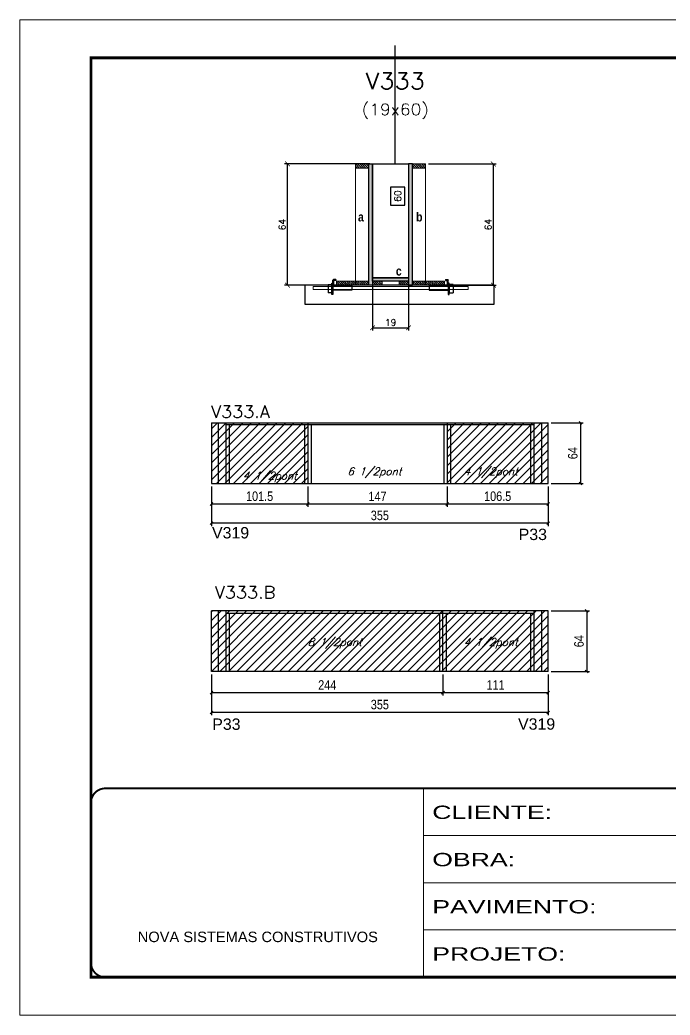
# Model space of a CAD drawing. Extents: x 137137 to 143418, y 10464 to 34486.
# Drawn here: x 137137 to 137823, y 21950 to 23000 of the extents above; entities that cross this region are included whole.
import ezdxf
from ezdxf.enums import TextEntityAlignment as Align

# ---------------------------------------------------------------- set-up
doc = ezdxf.new("R2010")
doc.units = 0
for name, pattern in [('CONTINUO', [0]), ('DASHED', [0.75, 0.5, -0.25]), ('HIDDEN', [0.375, 0.25, -0.125])]:
    doc.linetypes.add(name, pattern=pattern)
for name, color, linetype in [('5', 5, 'Continuous'), ('barrote', 251, 'Continuous'), ('COTA', 241, 'Continuous'), ('Cota Seção (2x)', 4, 'Continuous'), ('detalhes', 4, 'Continuous'), ('Painéis', 200, 'Continuous'), ('presilha', 1, 'Continuous'), ('SARR_2.2x7', 40, 'Continuous'), ('SARR_3.5x7', 81, 'Continuous'), ('texto', 7, 'Continuous'), ('Texto de Titulo', 7, 'Continuous'), ('Texto Qtd Sarr', 242, 'Continuous')]:
    doc.layers.add(name, color=color, linetype=linetype)
for name, color, linetype, lineweight in [('CONCRETO', 251, 'Continuous', 25), ('Folhas', 255, 'Continuous', 9), ('Hachura', 251, 'Continuous', 9), ('Madeira', 126, 'Continuous', 18), ('SARRAFO DE PRESSAO', 251, 'DASHED', 9), ('SCO-___-LAJ', 2, 'Continuous', 0), ('Texto Seção', 7, 'Continuous', 15)]:
    doc.layers.add(name, color=color, linetype=linetype, lineweight=lineweight)
doc.styles.add('ARIAL', font='arial.ttf')
doc.styles.add('COTA TECNICA', font='techl___.ttf', dxfattribs={"height": 10})
doc.styles.add('REGUA-120', font='ROMANS.shx', dxfattribs={"height": 15})
doc.styles.add('Romans', font='romans.shx')
doc.styles.get("Standard").update_dxf_attribs({"font": 'arial.ttf'})
doc.styles.add('TECNICA', font='techb___.ttf', dxfattribs={"height": 10})
doc.styles.add('Tecnologia', font='')
doc.styles.get('Tecnologia').set_extended_font_data('Forgotten Futurist')
doc.dimstyles.new('Cota Seção (2x)', dxfattribs={"dimtxt": 7, "dimasz": 5, "dimexe": 3, "dimexo": 3, "dimgap": 2, "dimtad": 3, "dimdec": 1, "dimlfac": 0.5, "dimzin": 12, "dimdsep": 46, "dimtxsty": 'Romans', "dimblk": 'ARCHTICK', "dimcen": 0, "dimclrd": 4, "dimclre": 4, "dimclrt": 1, "dimadec": 1, "dimazin": 3, "dimtfac": 1, "dimtdec": 1, "dimtmove": 0, "dimatfit": 3, "dimldrblk": 'OBLIQUE', "dimfxl": 1, "dimtolj": 1, "dimtzin": 12, "dimarcsym": 0})
doc.dimstyles.new('Cota Seção interna', dxfattribs={"dimtxt": 7, "dimasz": 6, "dimexe": 0.18, "dimexo": 2, "dimgap": -4, "dimtad": 3, "dimdec": 1, "dimlfac": 0.5, "dimzin": 12, "dimdsep": 46, "dimtxsty": 'Romans', "dimblk": 'ARCHTICK', "dimcen": 0.09, "dimse1": 1, "dimse2": 1, "dimsd1": 1, "dimsd2": 1, "dimclrd": 180, "dimclre": 5, "dimclrt": 1, "dimadec": 0, "dimazin": 3, "dimtfac": 1, "dimtdec": 1, "dimtofl": 0, "dimtmove": 0, "dimatfit": 3, "dimldrblk": 'ARCHTICK', "dimfxl": 1, "dimtolj": 1, "dimtzin": 0, "dimarcsym": 0})
doc.dimstyles.new('PAINEL', dxfattribs={"dimtxt": 10, "dimasz": 3, "dimexe": 3, "dimexo": 3, "dimgap": 3, "dimtad": 1, "dimdec": 1, "dimzin": 12, "dimdsep": 46, "dimtxsty": 'COTA TECNICA', "dimblk1": 'OBLIQUE', "dimblk2": 'OBLIQUE', "dimsah": 1, "dimcen": 0.9, "dimclrd": 4, "dimclre": 4, "dimclrt": 240, "dimadec": 1, "dimazin": 3, "dimtfac": 1, "dimtdec": 1, "dimtmove": 0, "dimatfit": 3, "dimfxl": 1, "dimtolj": 1, "dimtzin": 12, "dimarcsym": 0})
pattern_1 = [(315, (160465.6933, 14490.4116), (1.12253202, 1.12253202), [])]
pattern_2 = [(315, (160465.6933, 14416.8116), (1.12253202, 1.12253202), [])]
pattern_3 = [(45, (-4768.5, -8026.9955), (-4.49012806, 4.49012806), [])]
pattern_4 = [(45, (-3183.5, -8026.9955), (-4.49012806, 4.49012806), [])]

# ---------------------------------------------------------------- blocks, each defined once
blk = doc.blocks.new('9999999999')
at = {"color": 30, "linetype": 'CONTINUO'}
for p, q in [((98564.6, 34230.2), (98564.6, 34429.4)), ((98564.6, 34379.6), (99584, 34379.6)), ((98564.6, 34329.8), (99488, 34329.8)), ((98564.6, 34280), (99488, 34280))]:
    blk.add_line(p, q, dxfattribs=at)
at = {"color": 30, "linetype": 'CONTINUO', "const_width": 2}
blk.add_lwpolyline([(99584, 34230.2), (99584, 34414.4, 0.414214), (99569, 34429.4), (98229, 34429.4, 0.414214), (98214, 34414.4), (98214, 34245.2, 0.414214), (98229, 34230.2), (99584, 34230.2)], format="xyb", dxfattribs=at)
at = {"layer": 'Folhas'}
blk.add_lwpolyline([(98139, 34190.2), (99624, 34190.2), (99624, 35240.2), (98139, 35240.2)], close=True, dxfattribs=at)
at = {"layer": 'Folhas', "color": 30, "const_width": 3}
blk.add_lwpolyline([(98214, 34230.2), (99584, 34230.2), (99584, 35200.2), (98214, 35200.2)], close=True, dxfattribs=at)
at = {"color": 7, "linetype": 'Continuous', "ltscale": 5, "style": 'ARIAL'}
blk.add_text('NOVA SISTEMAS CONSTRUTIVOS', height=11.059, dxfattribs=at).set_placement((98263.2, 34267.2))
at = {"layer": 'Folhas', "color": 7, "style": 'Tecnologia', "width": 1.5}
for s, p in [('CLIENTE:', (98573.7, 34397.2)), ('OBRA:', (98573.7, 34347.3)), ('PAVIMENTO:', (98573.7, 34297.5)), ('PROJETO:', (98573.7, 34247.7))]:
    blk.add_text(s, height=14, dxfattribs=at).set_placement(p)
blk = doc.blocks.new('_Oblique')
at = {"color": 0, "linetype": 'ByBlock', "lineweight": -2}
blk.add_line((-0.5, -0.5), (0.5, 0.5), dxfattribs=at)
blk = doc.blocks.new('*D1184')
at = {"layer": 'COTA', "color": 4, "linetype": 'ByBlock', "lineweight": -2, "transparency": 16777216}
for p, q in [((137697.3, 22574.9), (137731.3, 22574.9)), ((137728.3, 22574.9), (137728.3, 22510.9)), ((137697.3, 22510.9), (137731.3, 22510.9))]:
    blk.add_line(p, q, dxfattribs=at)
at = {"layer": 'Defpoints', "color": 0, "linetype": 'ByBlock', "transparency": 16777216}
for p in [(137694.3, 22574.9), (137694.3, 22510.9), (137728.3, 22510.9)]:
    blk.add_point(p, dxfattribs=at)
at = {"layer": 'COTA', "color": 4, "linetype": 'ByBlock', "lineweight": -2, "transparency": 16777216, "xscale": 3, "yscale": 3, "zscale": 3}
for p, rotation in [((137728.3, 22574.9), 90), ((137728.3, 22510.9), 270)]:
    blk.add_blockref('_Oblique', p, dxfattribs=dict(at, rotation=rotation))
at = {"layer": 'COTA', "color": 240, "linetype": 'ByBlock', "transparency": 16777216, "insert": (137720.2, 22542.9), "char_height": 10, "attachment_point": 5, "rotation": 90, "style": 'COTA TECNICA'}
blk.add_mtext('\\A1;64', dxfattribs=at)
blk = doc.blocks.new('*D1185')
at = {"layer": 'COTA', "color": 4, "linetype": 'ByBlock', "lineweight": -2, "transparency": 16777216}
for p, q in [((137583.3, 22309.5), (137583.3, 22287.2)), ((137694.3, 22309.5), (137694.3, 22287.2)), ((137694.3, 22290.2), (137583.3, 22290.2))]:
    blk.add_line(p, q, dxfattribs=at)
at = {"layer": 'Defpoints', "color": 0, "linetype": 'ByBlock', "transparency": 16777216}
for p in [(137583.3, 22312.5), (137694.3, 22312.5), (137583.3, 22290.2)]:
    blk.add_point(p, dxfattribs=at)
at = {"layer": 'COTA', "color": 4, "linetype": 'ByBlock', "lineweight": -2, "transparency": 16777216, "xscale": 3, "yscale": 3, "zscale": 3, "rotation": 180}
blk.add_blockref('_Oblique', (137583.3, 22290.2), dxfattribs=at)
at = {"layer": 'COTA', "color": 4, "linetype": 'ByBlock', "lineweight": -2, "transparency": 16777216, "xscale": 3, "yscale": 3, "zscale": 3}
blk.add_blockref('_Oblique', (137694.3, 22290.2), dxfattribs=at)
at = {"layer": 'COTA', "color": 240, "linetype": 'ByBlock', "transparency": 16777216, "insert": (137638.8, 22298.3), "char_height": 10, "attachment_point": 5, "style": 'COTA TECNICA'}
blk.add_mtext('\\A1;111', dxfattribs=at)
blk = doc.blocks.new('*D1186')
at = {"layer": 'COTA', "color": 4, "linetype": 'ByBlock', "lineweight": -2, "transparency": 16777216}
for p, q in [((137339.3, 22309.5), (137339.3, 22287.2)), ((137583.3, 22309.5), (137583.3, 22287.2)), ((137583.3, 22290.2), (137339.3, 22290.2))]:
    blk.add_line(p, q, dxfattribs=at)
at = {"layer": 'Defpoints', "color": 0, "linetype": 'ByBlock', "transparency": 16777216}
for p in [(137339.3, 22312.5), (137583.3, 22312.5), (137339.3, 22290.2)]:
    blk.add_point(p, dxfattribs=at)
at = {"layer": 'COTA', "color": 4, "linetype": 'ByBlock', "lineweight": -2, "transparency": 16777216, "xscale": 3, "yscale": 3, "zscale": 3, "rotation": 180}
blk.add_blockref('_Oblique', (137339.3, 22290.2), dxfattribs=at)
at = {"layer": 'COTA', "color": 4, "linetype": 'ByBlock', "lineweight": -2, "transparency": 16777216, "xscale": 3, "yscale": 3, "zscale": 3}
blk.add_blockref('_Oblique', (137583.3, 22290.2), dxfattribs=at)
at = {"layer": 'COTA', "color": 240, "linetype": 'ByBlock', "transparency": 16777216, "insert": (137461.3, 22298.3), "char_height": 10, "attachment_point": 5, "style": 'COTA TECNICA'}
blk.add_mtext('\\A1;244', dxfattribs=at)
blk = doc.blocks.new('*D1187')
at = {"layer": 'COTA', "color": 4, "linetype": 'ByBlock', "lineweight": -2, "transparency": 16777216}
for p, q in [((137697.3, 22376.5), (137737.9, 22376.5)), ((137734.9, 22376.5), (137734.9, 22312.5)), ((137697.3, 22312.5), (137737.9, 22312.5))]:
    blk.add_line(p, q, dxfattribs=at)
at = {"layer": 'Defpoints', "color": 0, "linetype": 'ByBlock', "transparency": 16777216}
for p in [(137694.3, 22376.5), (137694.3, 22312.5), (137734.9, 22312.5)]:
    blk.add_point(p, dxfattribs=at)
at = {"layer": 'COTA', "color": 4, "linetype": 'ByBlock', "lineweight": -2, "transparency": 16777216, "xscale": 3, "yscale": 3, "zscale": 3}
for p, rotation in [((137734.9, 22376.5), 90), ((137734.9, 22312.5), 270)]:
    blk.add_blockref('_Oblique', p, dxfattribs=dict(at, rotation=rotation))
at = {"layer": 'COTA', "color": 240, "linetype": 'ByBlock', "transparency": 16777216, "insert": (137726.8, 22344.5), "char_height": 10, "attachment_point": 5, "rotation": 90, "style": 'COTA TECNICA'}
blk.add_mtext('\\A1;64', dxfattribs=at)
blk = doc.blocks.new('_ArchTick')
at = {"color": 0, "linetype": 'ByBlock', "const_width": 0.15}
blk.add_lwpolyline([(-0.5, -0.5), (0.5, 0.5)], dxfattribs=at)
blk = doc.blocks.new('*D1188')
at = {"layer": 'COTA', "color": 4, "lineweight": -2, "transparency": 16777216}
for p, q in [((137506.1, 22848.1), (137416.4, 22848.1)), ((137419.4, 22720.1), (137419.4, 22848.1)), ((137468.1, 22720.1), (137416.4, 22720.1))]:
    blk.add_line(p, q, dxfattribs=at)
at = {"layer": 'Defpoints', "color": 0, "transparency": 16777216}
for p in [(137419.4, 22848.1), (137509.1, 22848.1), (137471.1, 22720.1)]:
    blk.add_point(p, dxfattribs=at)
at = {"layer": 'COTA', "color": 4, "lineweight": -2, "transparency": 16777216, "xscale": 5, "yscale": 5, "zscale": 5}
for p, rotation in [((137419.4, 22848.1), 90), ((137419.4, 22720.1), 270)]:
    blk.add_blockref('_ArchTick', p, dxfattribs=dict(at, rotation=rotation))
at = {"layer": 'COTA', "color": 1, "transparency": 16777216, "insert": (137413.9, 22784.1), "char_height": 7, "attachment_point": 5, "rotation": 90, "style": 'Romans'}
blk.add_mtext('\\A1;64', dxfattribs=at)
blk = doc.blocks.new('*D1189')
at = {"layer": 'COTA', "color": 4, "lineweight": -2, "transparency": 16777216}
for p, q in [((137568.1, 22848.1), (137639.5, 22848.1)), ((137636.5, 22720.1), (137636.5, 22848.1)), ((137588.1, 22720.1), (137639.5, 22720.1))]:
    blk.add_line(p, q, dxfattribs=at)
at = {"layer": 'Defpoints', "color": 0, "transparency": 16777216}
for p in [(137565.1, 22848.1), (137636.5, 22848.1), (137585.1, 22720.1)]:
    blk.add_point(p, dxfattribs=at)
at = {"layer": 'COTA', "color": 4, "lineweight": -2, "transparency": 16777216, "xscale": 5, "yscale": 5, "zscale": 5}
for p, rotation in [((137636.5, 22848.1), 90), ((137636.5, 22720.1), 270)]:
    blk.add_blockref('_ArchTick', p, dxfattribs=dict(at, rotation=rotation))
at = {"layer": 'COTA', "color": 1, "transparency": 16777216, "insert": (137631, 22784.1), "char_height": 7, "attachment_point": 5, "rotation": 90, "style": 'Romans'}
blk.add_mtext('\\A1;64', dxfattribs=at)
blk = doc.blocks.new('*D1190')
at = {"layer": 'Cota Seção (2x)', "color": 180, "lineweight": -2, "transparency": 16777216}
for p, q in [((137543.1, 22823.6), (137528.1, 22823.6)), ((137528.1, 22823.6), (137528.1, 22804.6)), ((137543.1, 22804.6), (137543.1, 22823.6)), ((137528.1, 22804.6), (137543.1, 22804.6))]:
    blk.add_line(p, q, dxfattribs=at)
at = {"layer": 'Defpoints', "color": 0, "transparency": 16777216}
for p in [(137547.1, 22848.1), (137547.1, 22848.1), (137547.1, 22728.1)]:
    blk.add_point(p, dxfattribs=at)
at = {"layer": 'Cota Seção (2x)', "color": 1, "transparency": 16777216, "insert": (137535.6, 22814.1), "char_height": 7, "attachment_point": 5, "rotation": 90, "style": 'Romans'}
blk.add_mtext('\\A1;60', dxfattribs=at)
blk = doc.blocks.new('titulo1')
at = {"layer": 'Defpoints', "color": 252, "linetype": 'HIDDEN', "ltscale": 2}
blk.add_line((0, 0), (0, 125), dxfattribs=at)
at = {"layer": 'Defpoints', "style": 'Romans', "oblique": 15}
blk.add_attdef('FOLHA', text='', height=10, dxfattribs=at).set_placement((0, 15.6), align=Align.MIDDLE_CENTER)
at = {"layer": 'Texto Qtd Sarr', "color": 3, "style": 'Romans', "oblique": 15}
for tag, height, p in [('TITULO', 17, (0, 71.4)), ('SEÇÃO', 12, (0, 41.5))]:
    blk.add_attdef(tag, text='', height=height, dxfattribs=at).set_placement(p, align=Align.MIDDLE_CENTER)
blk = doc.blocks.new('PRESILHA METÁLICA 1')
at = {"layer": 'presilha'}
for p, q in [((7.5, 10.6), (7.5, 19.9)), ((12, 21), (8.6, 21)), ((9, 11.6), (9, 18.9)), ((12, 19.5), (9.6, 19.5)), ((12, 21), (12, 19.5)), ((0, 13), (6, 13)), ((0, 13), (0, 0)), ((6, 0), (0, 0)), ((6, 15.5), (7.5, 15.5)), ((6, -2.5), (6, 15.5)), ((6, 13), (6, 0)), ((7.5, 15.5), (7.5, -2.5)), ((37.5, 4.1), (7.5, 4.1)), ((37.5, 11), (9.6, 11)), ((37.5, 11), (37.5, 4.1)), ((7.5, -2.5), (6, -2.5))]:
    blk.add_line(p, q, dxfattribs=at)
for centre, radius, start, end in [((8.6, 19.9), 1.14, 90, 180), ((9.6, 18.9), 0.57, 90, 180), ((9.6, 11.6), 0.57, 180, 270)]:
    blk.add_arc(centre, radius, start, end, dxfattribs=at)
blk = doc.blocks.new('*D1191')
at = {"layer": 'COTA', "color": 4, "lineweight": -2, "transparency": 16777216}
for p, q in [((137509.1, 22721.5), (137509.1, 22672.3)), ((137547.1, 22721.5), (137547.1, 22672.3)), ((137509.1, 22675.3), (137547.1, 22675.3))]:
    blk.add_line(p, q, dxfattribs=at)
at = {"layer": 'Defpoints', "color": 0, "transparency": 16777216}
for p in [(137509.1, 22724.5), (137547.1, 22724.5), (137547.1, 22675.3)]:
    blk.add_point(p, dxfattribs=at)
at = {"layer": 'COTA', "color": 4, "lineweight": -2, "transparency": 16777216, "xscale": 5, "yscale": 5, "zscale": 5, "rotation": 180}
blk.add_blockref('_ArchTick', (137509.1, 22675.3), dxfattribs=at)
at = {"layer": 'COTA', "color": 4, "lineweight": -2, "transparency": 16777216, "xscale": 5, "yscale": 5, "zscale": 5}
blk.add_blockref('_ArchTick', (137547.1, 22675.3), dxfattribs=at)
at = {"layer": 'COTA', "color": 1, "transparency": 16777216, "insert": (137528.1, 22680.8), "char_height": 7, "attachment_point": 5, "style": 'Romans'}
blk.add_mtext('\\A1;19', dxfattribs=at)
blk = doc.blocks.new('*D1212')
at = {"layer": 'COTA', "color": 4, "lineweight": -2, "ltscale": 25, "transparency": 16777216}
for p, q in [((137339.3, 22507.9), (137339.3, 22486.3)), ((137440.8, 22507.9), (137440.8, 22486.3)), ((137339.3, 22489.3), (137440.8, 22489.3))]:
    blk.add_line(p, q, dxfattribs=at)
at = {"layer": 'Defpoints', "color": 0, "ltscale": 25, "transparency": 16777216}
for p in [(137339.3, 22510.9), (137440.8, 22510.9), (137440.8, 22489.3)]:
    blk.add_point(p, dxfattribs=at)
at = {"layer": 'COTA', "color": 4, "lineweight": -2, "ltscale": 25, "transparency": 16777216, "xscale": 3, "yscale": 3, "zscale": 3, "rotation": 180}
blk.add_blockref('_Oblique', (137339.3, 22489.3), dxfattribs=at)
at = {"layer": 'COTA', "color": 4, "lineweight": -2, "ltscale": 25, "transparency": 16777216, "xscale": 3, "yscale": 3, "zscale": 3}
blk.add_blockref('_Oblique', (137440.8, 22489.3), dxfattribs=at)
at = {"layer": 'COTA', "color": 240, "ltscale": 25, "transparency": 16777216, "insert": (137390, 22497.4), "char_height": 10, "attachment_point": 5, "style": 'COTA TECNICA'}
blk.add_mtext('\\A1;101.5', dxfattribs=at)
blk = doc.blocks.new('*D1213')
at = {"layer": 'COTA', "color": 4, "lineweight": -2, "ltscale": 25, "transparency": 16777216}
for p, q in [((137440.8, 22507.9), (137440.8, 22486.3)), ((137587.8, 22507.9), (137587.8, 22486.3)), ((137440.8, 22489.3), (137587.8, 22489.3))]:
    blk.add_line(p, q, dxfattribs=at)
at = {"layer": 'Defpoints', "color": 0, "ltscale": 25, "transparency": 16777216}
for p in [(137440.8, 22510.9), (137587.8, 22510.9), (137587.8, 22489.3)]:
    blk.add_point(p, dxfattribs=at)
at = {"layer": 'COTA', "color": 4, "lineweight": -2, "ltscale": 25, "transparency": 16777216, "xscale": 3, "yscale": 3, "zscale": 3, "rotation": 180}
blk.add_blockref('_Oblique', (137440.8, 22489.3), dxfattribs=at)
at = {"layer": 'COTA', "color": 4, "lineweight": -2, "ltscale": 25, "transparency": 16777216, "xscale": 3, "yscale": 3, "zscale": 3}
blk.add_blockref('_Oblique', (137587.8, 22489.3), dxfattribs=at)
at = {"layer": 'COTA', "color": 240, "ltscale": 25, "transparency": 16777216, "insert": (137514.3, 22497.3), "char_height": 10, "attachment_point": 5, "style": 'COTA TECNICA'}
blk.add_mtext('\\A1;147', dxfattribs=at)
blk = doc.blocks.new('*D1214')
at = {"layer": 'COTA', "color": 4, "lineweight": -2, "ltscale": 25, "transparency": 16777216}
for p, q in [((137587.8, 22507.9), (137587.8, 22486.3)), ((137694.3, 22507.9), (137694.3, 22486.3)), ((137587.8, 22489.3), (137694.3, 22489.3))]:
    blk.add_line(p, q, dxfattribs=at)
at = {"layer": 'Defpoints', "color": 0, "ltscale": 25, "transparency": 16777216}
for p in [(137587.8, 22510.9), (137694.3, 22510.9), (137694.3, 22489.3)]:
    blk.add_point(p, dxfattribs=at)
at = {"layer": 'COTA', "color": 4, "lineweight": -2, "ltscale": 25, "transparency": 16777216, "xscale": 3, "yscale": 3, "zscale": 3, "rotation": 180}
blk.add_blockref('_Oblique', (137587.8, 22489.3), dxfattribs=at)
at = {"layer": 'COTA', "color": 4, "lineweight": -2, "ltscale": 25, "transparency": 16777216, "xscale": 3, "yscale": 3, "zscale": 3}
blk.add_blockref('_Oblique', (137694.3, 22489.3), dxfattribs=at)
at = {"layer": 'COTA', "color": 240, "ltscale": 25, "transparency": 16777216, "insert": (137641, 22497.4), "char_height": 10, "attachment_point": 5, "style": 'COTA TECNICA'}
blk.add_mtext('\\A1;106.5', dxfattribs=at)
blk = doc.blocks.new('*D1220')
at = {"layer": 'COTA', "color": 4, "lineweight": -2, "ltscale": 25, "transparency": 16777216}
for p, q in [((137339.3, 22507.9), (137339.3, 22466)), ((137694.3, 22507.9), (137694.3, 22466)), ((137694.3, 22469), (137339.3, 22469))]:
    blk.add_line(p, q, dxfattribs=at)
at = {"layer": 'Defpoints', "color": 0, "ltscale": 25, "transparency": 16777216}
for p in [(137339.3, 22510.9), (137694.3, 22510.9), (137339.3, 22469)]:
    blk.add_point(p, dxfattribs=at)
at = {"layer": 'COTA', "color": 4, "lineweight": -2, "ltscale": 25, "transparency": 16777216, "xscale": 3, "yscale": 3, "zscale": 3, "rotation": 180}
blk.add_blockref('_Oblique', (137339.3, 22469), dxfattribs=at)
at = {"layer": 'COTA', "color": 4, "lineweight": -2, "ltscale": 25, "transparency": 16777216, "xscale": 3, "yscale": 3, "zscale": 3}
blk.add_blockref('_Oblique', (137694.3, 22469), dxfattribs=at)
at = {"layer": 'COTA', "color": 240, "ltscale": 25, "transparency": 16777216, "insert": (137516.8, 22477.2), "char_height": 10, "attachment_point": 5, "style": 'COTA TECNICA'}
blk.add_mtext('\\A1;355', dxfattribs=at)
blk = doc.blocks.new('*D1221')
at = {"layer": 'COTA', "color": 4, "lineweight": -2, "ltscale": 25, "transparency": 16777216}
for p, q in [((137339.3, 22309.5), (137339.3, 22266.3)), ((137694.3, 22309.5), (137694.3, 22266.3)), ((137694.3, 22269.3), (137339.3, 22269.3))]:
    blk.add_line(p, q, dxfattribs=at)
at = {"layer": 'Defpoints', "color": 0, "ltscale": 25, "transparency": 16777216}
for p in [(137339.3, 22312.5), (137694.3, 22312.5), (137339.3, 22269.3)]:
    blk.add_point(p, dxfattribs=at)
at = {"layer": 'COTA', "color": 4, "lineweight": -2, "ltscale": 25, "transparency": 16777216, "xscale": 3, "yscale": 3, "zscale": 3, "rotation": 180}
blk.add_blockref('_Oblique', (137339.3, 22269.3), dxfattribs=at)
at = {"layer": 'COTA', "color": 4, "lineweight": -2, "ltscale": 25, "transparency": 16777216, "xscale": 3, "yscale": 3, "zscale": 3}
blk.add_blockref('_Oblique', (137694.3, 22269.3), dxfattribs=at)
at = {"layer": 'COTA', "color": 240, "ltscale": 25, "transparency": 16777216, "insert": (137516.8, 22277.6), "char_height": 10, "attachment_point": 5, "style": 'COTA TECNICA'}
blk.add_mtext('\\A1;355', dxfattribs=at)

msp = doc.modelspace()

# ---------------------------------------------------------------- hatches: boundary and pattern name
at = {"layer": 'Hachura'}
h = msp.add_hatch(dxfattribs=at)
h.set_pattern_fill('ANSI31', color=256, scale=0.5, angle=270, style=0)
h.set_pattern_definition([(315, (160465.6933, 14540.4116), (1.12253202, 1.12253202), [])])
h.paths.add_polyline_path([(137505.07, 22843.66), (137505.07, 22848.06), (137491.07, 22848.06), (137491.07, 22843.66)])
h = msp.add_hatch(color=256, dxfattribs=at)
h.dxf.hatch_style = 1
h.paths.add_polyline_path([(137505.07, 22848.06), (137509.07, 22848.06), (137509.07, 22720.06), (137505.07, 22720.06)])
h = msp.add_hatch(color=256, dxfattribs=at)
h.dxf.hatch_style = 1
h.paths.add_polyline_path([(137551.06, 22848.06), (137547.06, 22848.06), (137547.07, 22720.06), (137551.07, 22720.06)])
h = msp.add_hatch(dxfattribs=at)
h.set_pattern_fill('ANSI31', color=256, scale=0.5, angle=270, style=0)
h.set_pattern_definition([(315, (160465.703, 14540.4116), (1.12253202, 1.12253202), [])])
h.paths.add_polyline_path([(137551.06, 22843.66), (137551.06, 22848.06), (137565.06, 22848.06), (137565.06, 22843.66)])
h = msp.add_hatch(dxfattribs=at)
h.set_pattern_fill('ANSI31', color=256, scale=0.5, angle=270, style=0)
h.set_pattern_definition(pattern_1)
h.paths.add_polyline_path([(137471.07, 22720.06), (137471.07, 22724.46), (137491.07, 22724.46), (137491.07, 22720.06)])
h = msp.add_hatch(dxfattribs=at)
h.set_pattern_fill('ANSI31', color=256, scale=0.5, angle=270, style=0)
h.set_pattern_definition(pattern_2)
h.paths.add_polyline_path([(137505.07, 22720.06), (137505.07, 22724.46), (137491.07, 22724.46), (137491.07, 22720.06)])
h = msp.add_hatch(color=256, dxfattribs=at)
h.dxf.hatch_style = 1
h.paths.add_polyline_path([(137509.07, 22724.46), (137509.07, 22728.06), (137547.07, 22728.06), (137547.07, 22724.46)])
h = msp.add_hatch(dxfattribs=at)
h.set_pattern_fill('ANSI31', color=256, scale=0.5, angle=270, style=0)
h.set_pattern_definition(pattern_1)
h.paths.add_polyline_path([(137509.07, 22720.06), (137509.07, 22724.46), (137519.07, 22724.46), (137519.07, 22720.06)])
h = msp.add_hatch(dxfattribs=at)
h.set_pattern_fill('ANSI31', color=256, scale=0.5, angle=270, style=0)
h.set_pattern_definition(pattern_1)
h.paths.add_polyline_path([(137547.07, 22720.06), (137547.07, 22724.46), (137537.07, 22724.46), (137537.07, 22720.06)])
h = msp.add_hatch(dxfattribs=at)
h.set_pattern_fill('ANSI31', color=256, scale=0.5, angle=270, style=0)
h.set_pattern_definition(pattern_2)
h.paths.add_polyline_path([(137551.07, 22720.06), (137551.07, 22724.46), (137565.07, 22724.46), (137565.07, 22720.06)])
h = msp.add_hatch(dxfattribs=at)
h.set_pattern_fill('ANSI31', color=256, scale=0.5, angle=270, style=0)
h.set_pattern_definition(pattern_1)
h.paths.add_polyline_path([(137585.07, 22720.06), (137585.07, 22724.46), (137565.07, 22724.46), (137565.07, 22720.06)])
at = {"layer": 'Hachura', "linetype": 'ByBlock'}
h = msp.add_hatch(dxfattribs=at)
h.set_pattern_fill('ANSI31', color=256, scale=2)
h.set_pattern_definition(pattern_4)
h.paths.add_polyline_path([(137339.29, 22574.86), (137339.29, 22510.86), (137440.79, 22510.86), (137440.79, 22574.86)])
h.paths.add_polyline_path([(137364.19, 22509.79), (137431.81, 22509.79), (137437.31, 22525.76), (137369.69, 22525.76)], flags=9)
h = msp.add_hatch(dxfattribs=at)
h.set_pattern_fill('ANSI31', color=256, scale=2)
h.set_pattern_definition(pattern_4)
h.paths.add_polyline_path([(137694.29, 22574.86), (137587.79, 22574.86), (137587.79, 22510.86), (137694.29, 22510.86)])
h.paths.add_polyline_path([(137597.17, 22514.35), (137664.79, 22514.35), (137670.29, 22530.32), (137602.67, 22530.32)], flags=24)
h = msp.add_hatch(dxfattribs=at)
h.set_pattern_fill('ANSI31', color=256, scale=2)
h.set_pattern_definition(pattern_3)
h.paths.add_polyline_path([(137583.29, 22376.46), (137339.29, 22376.46), (137339.29, 22312.46), (137583.29, 22312.46)])
h.paths.add_polyline_path([(137432.9, 22334.26), (137500.52, 22334.26), (137506.02, 22350.23), (137438.4, 22350.23)], flags=24)
h = msp.add_hatch(dxfattribs=at)
h.set_pattern_fill('ANSI31', color=256, scale=2)
h.set_pattern_definition(pattern_3)
h.paths.add_polyline_path([(137583.29, 22376.46), (137583.29, 22312.46), (137694.29, 22312.46), (137694.29, 22376.46)])
h.paths.add_polyline_path([(137597.1, 22334.26), (137664.72, 22334.26), (137670.22, 22350.23), (137602.6, 22350.23)], flags=24)

# ---------------------------------------------------------------- linework, layer by layer
at = {"layer": 'barrote'}
msp.add_lwpolyline([(137437.62, 22700.06), (137637.2, 22700.06), (137637.2, 22720.06), (137437.62, 22720.06)], close=True, dxfattribs=at)
at = {"layer": 'CONCRETO'}
msp.add_lwpolyline([(137509.07, 22848.06), (137509.07, 22848.06), (137509.07, 22848.06), (137509.07, 22848.06), (137547.07, 22848.06), (137547.07, 22848.06), (137547.07, 22848.06), (137547.07, 22728.06), (137509.07, 22728.06), (137509.07, 22848.06)], close=True, dxfattribs=at)
at = {"layer": 'Madeira'}
for points in [[(137505.07, 22843.66), (137505.07, 22848.06), (137491.07, 22848.06), (137491.07, 22843.66)], [(137505.07, 22848.06), (137491.07, 22848.06), (137491.07, 22720.06), (137505.07, 22720.06)], [(137551.06, 22843.66), (137551.06, 22848.06), (137565.06, 22848.06), (137565.06, 22843.66)], [(137551.06, 22848.06), (137565.06, 22848.06), (137565.07, 22720.06), (137551.07, 22720.06)], [(137471.07, 22720.06), (137471.07, 22724.46), (137491.07, 22724.46), (137491.07, 22720.06)], [(137505.07, 22720.06), (137505.07, 22724.46), (137491.07, 22724.46), (137491.07, 22720.06)], [(137509.07, 22720.06), (137509.07, 22724.46), (137519.07, 22724.46), (137519.07, 22720.06)], [(137547.07, 22720.06), (137547.07, 22724.46), (137537.07, 22724.46), (137537.07, 22720.06)], [(137551.07, 22720.06), (137551.07, 22724.46), (137565.07, 22724.46), (137565.07, 22720.06)], [(137585.07, 22720.06), (137585.07, 22724.46), (137565.07, 22724.46), (137565.07, 22720.06)]]:
    msp.add_lwpolyline(points, close=True, dxfattribs=at)
at = {"layer": 'Painéis', "linetype": 'ByBlock'}
for p, q in [((137339.29, 22574.86), (137440.79, 22574.86)), ((137339.29, 22574.86), (137339.29, 22510.86)), ((137440.79, 22574.86), (137467.79, 22574.86)), ((137440.79, 22574.86), (137440.79, 22510.86)), ((137467.79, 22574.86), (137535.29, 22574.86)), ((137467.79, 22574.86), (137467.79, 22574.86)), ((137535.29, 22574.86), (137560.79, 22574.86)), ((137560.79, 22574.86), (137587.79, 22574.86)), ((137560.79, 22574.86), (137560.79, 22574.86)), ((137587.79, 22574.86), (137694.29, 22574.86)), ((137587.79, 22574.86), (137587.79, 22510.86)), ((137694.29, 22510.86), (137694.29, 22574.86)), ((137339.29, 22510.86), (137694.29, 22510.86)), ((137694.29, 22376.46), (137339.29, 22376.46)), ((137339.29, 22312.46), (137339.29, 22376.46)), ((137583.29, 22312.46), (137583.29, 22376.46)), ((137694.29, 22312.46), (137694.29, 22376.46)), ((137694.29, 22312.46), (137339.29, 22312.46))]:
    msp.add_line(p, q, dxfattribs=at)
at = {"layer": 'Painéis'}
for points in [[(137505.07, 22848.06), (137509.07, 22848.06), (137509.07, 22720.06), (137505.07, 22720.06)], [(137551.06, 22848.06), (137547.06, 22848.06), (137547.07, 22720.06), (137551.07, 22720.06)], [(137509.07, 22724.46), (137509.07, 22728.06), (137547.07, 22728.06), (137547.07, 22724.46)]]:
    msp.add_lwpolyline(points, close=True, dxfattribs=at)
at = {"layer": 'SARR_2.2x7', "linetype": 'Continuous'}
for p, q in [((137346.29, 22574.86), (137346.29, 22510.86)), ((137440.79, 22572.65), (137354.29, 22572.65)), ((137587.79, 22572.65), (137440.79, 22572.65)), ((137679.29, 22572.65), (137587.79, 22572.65)), ((137687.29, 22574.86), (137687.29, 22510.86)), ((137346.29, 22376.46), (137346.29, 22312.46)), ((137687.29, 22376.46), (137687.29, 22312.46)), ((137354.29, 22374.26), (137583.29, 22374.26)), ((137583.29, 22374.26), (137679.29, 22374.26))]:
    msp.add_line(p, q, dxfattribs=at)
at = {"layer": 'SARR_3.5x7'}
for p, q in [((137354.29, 22574.86), (137354.29, 22510.86)), ((137357.79, 22572.66), (137357.79, 22510.86)), ((137437.29, 22572.65), (137437.29, 22510.85)), ((137440.79, 22574.85), (137440.79, 22510.86)), ((137444.29, 22572.65), (137444.29, 22510.85)), ((137584.29, 22572.65), (137584.29, 22510.86)), ((137587.79, 22574.85), (137587.79, 22510.86)), ((137591.29, 22572.65), (137591.29, 22510.86)), ((137675.79, 22572.66), (137675.79, 22510.86)), ((137679.29, 22574.86), (137679.29, 22510.86)), ((137354.29, 22376.46), (137354.29, 22312.46)), ((137679.29, 22376.46), (137679.29, 22312.46)), ((137357.79, 22374.27), (137357.79, 22312.46)), ((137579.79, 22374.26), (137579.79, 22312.46)), ((137586.79, 22374.26), (137586.79, 22312.46)), ((137675.79, 22374.26), (137675.79, 22312.46))]:
    msp.add_line(p, q, dxfattribs=at)
at = {"layer": 'SCO-___-LAJ', "color": 1}
msp.add_lwpolyline([(137446.62, 22718.72), (137609.88, 22718.72), (137609.88, 22715.52), (137446.62, 22715.52)], close=True, dxfattribs=at)

# ---------------------------------------------------------------- block references
at = {"layer": 'presilha', "yscale": 0.6666666666666666, "zscale": 0.6666666666666666}
for p, xscale in [((137462.21, 22712.09), 0.6666666666666666), ((137593.94, 22712.09), -0.6666666666666666)]:
    msp.add_blockref('PRESILHA METÁLICA 1', p, dxfattribs=dict(at, xscale=xscale))
at = {"layer": 'SARRAFO DE PRESSAO', "color": 6, "linetype": 'ByBlock'}
msp.add_blockref('9999999999', (38998.31, -12240.18), dxfattribs=at)
at = {"layer": 'Texto Seção'}
ref = msp.add_blockref('titulo1', (137533.07, 22848.06), dxfattribs=at)
ref.add_attrib('TITULO', 'V333', dxfattribs={"layer": 'Texto de Titulo', "color": 7, "height": 17, "style": 'Romans', "width": 1.1}).set_placement((137533.07, 22935.56), align=Align.MIDDLE_CENTER)
ref.add_attrib('SEÇÃO', '(19x60)', dxfattribs={"layer": 'Texto de Titulo', "color": 7, "height": 12, "style": 'Romans', "width": 1.1}).set_placement((137533.07, 22905.56), align=Align.MIDDLE_CENTER)

# ---------------------------------------------------------------- texts
at = {"layer": '5', "linetype": 'Continuous'}
for s, rotation, p in [('V319', 0.00004, (137339.82, 22452.93)), ('P33', 0.00004, (137663.16, 22451.21)), ('P33', 359.99996, (137340.09, 22250.97)), ('V319', 359.99996, (137662.49, 22251.14))]:
    msp.add_text(s, height=12, rotation=rotation, dxfattribs=at).set_placement(p)
at = {"layer": 'detalhes', "style": 'TECNICA'}
for s, p in [('b', (137555, 22787.38)), ('a', (137493.77, 22787.39)), ('c', (137533.67, 22730.29))]:
    msp.add_text(s, height=9.6, dxfattribs=at).set_placement(p)
at = {"layer": 'texto', "color": 2, "char_height": 8, "attachment_point": 5, "style": 'Romans'}
for s, insert in [('{\\Q19;\\C256;4 1/2pont}', (137400.76, 22517.77)), ('{\\Q19;\\C256;6 1/2pont}', (137511.03, 22522.33)), ('{\\Q19;\\C256;4 1/2pont}', (137633.74, 22522.33)), ('{\\Q19;\\C256;8 1/2pont}', (137469.27, 22342.24)), ('{\\Q19;\\C256;4 1/2pont}', (137633.66, 22342.24))]:
    msp.add_mtext(s, dxfattribs=dict(at, insert=insert))
at = {"layer": 'Texto Seção', "style": 'REGUA-120', "width": 1.05}
for s, p in [('V333.A', (137338.82, 22580.21)), ('V333.B', (137342.86, 22389.52))]:
    msp.add_text(s, height=13, dxfattribs=at).set_placement(p)

# ---------------------------------------------------------------- dimensions: what is measured, and where the dimension line sits
at = {"layer": 'COTA'}
for base, p1, p2, picture, middle in [((137419.42, 22848.06), (137471.07, 22720.06), (137509.07, 22848.06), '*D1188', (137413.92, 22784.06)), ((137636.55, 22848.06), (137585.07, 22720.06), (137565.06, 22848.06), '*D1189', (137631.05, 22784.06))]:
    dim = msp.add_linear_dim(base=base, p1=p1, p2=p2, angle=90, dimstyle='Cota Seção (2x)', dxfattribs=at)
    dim.commit()
    dim.dimension.update_dxf_attribs({"geometry": picture, "text_midpoint": middle})
dim = msp.add_linear_dim(base=(137547.07, 22675.33), p1=(137509.07, 22724.46), p2=(137547.07, 22724.46), dimstyle='Cota Seção (2x)', dxfattribs=at)
dim.commit()
dim.dimension.update_dxf_attribs({"geometry": '*D1191', "text_midpoint": (137528.07, 22680.83)})
at = {"layer": 'COTA', "linetype": 'ByBlock'}
for p1, p2, distance, picture, middle in [((137694.29, 22574.86), (137694.29, 22510.86), 34, '*D1184', (137720.19, 22542.86)), ((137694.29, 22376.46), (137694.29, 22312.46), 40.63, '*D1187', (137726.82, 22344.46)), ((137583.29, 22312.46), (137339.29, 22312.46), 22.27, '*D1186', (137461.29, 22298.27)), ((137694.29, 22312.46), (137583.29, 22312.46), 22.27, '*D1185', (137638.79, 22298.26))]:
    dim = msp.add_aligned_dim(p1=p1, p2=p2, distance=distance, dimstyle='PAINEL', dxfattribs=at)
    dim.commit()
    dim.dimension.update_dxf_attribs({"geometry": picture, "text_midpoint": middle})
at = {"layer": 'COTA', "ltscale": 25}
for base, p1, p2, picture, middle in [((137440.79, 22489.26), (137339.29, 22510.86), (137440.79, 22510.86), '*D1212', (137390.04, 22497.37)), ((137339.29, 22469.02), (137694.29, 22510.86), (137339.29, 22510.86), '*D1220', (137516.79, 22477.24)), ((137339.29, 22269.35), (137694.29, 22312.46), (137339.29, 22312.46), '*D1221', (137516.79, 22277.57))]:
    dim = msp.add_linear_dim(base=base, p1=p1, p2=p2, dimstyle='PAINEL', dxfattribs=at)
    dim.commit()
    dim.dimension.update_dxf_attribs({"geometry": picture, "text_midpoint": middle})
for base, p1, p2, picture, middle in [((137587.79, 22489.26), (137440.79, 22510.86), (137587.79, 22510.86), '*D1213', (137514.29, 22497.33)), ((137694.29, 22489.26), (137587.79, 22510.86), (137694.29, 22510.86), '*D1214', (137641.04, 22497.37))]:
    dim = msp.add_linear_dim(base=base, p1=p1, p2=p2, dimstyle='PAINEL', override={"dimtmove": 1}, dxfattribs=at)
    dim.commit()
    dim.dimension.update_dxf_attribs({"geometry": picture, "text_midpoint": middle})
at = {"layer": 'Cota Seção (2x)'}
dim = msp.add_linear_dim(base=(137547.07, 22848.06), p1=(137547.07, 22728.06), p2=(137547.06, 22848.06), angle=90, dimstyle='Cota Seção interna', dxfattribs=at)
dim.commit()
dim.dimension.update_dxf_attribs({"geometry": '*D1190', "text_midpoint": (137547.07, 22814.06), "dimtype": 160})

doc.saveas('drawing.dxf')
